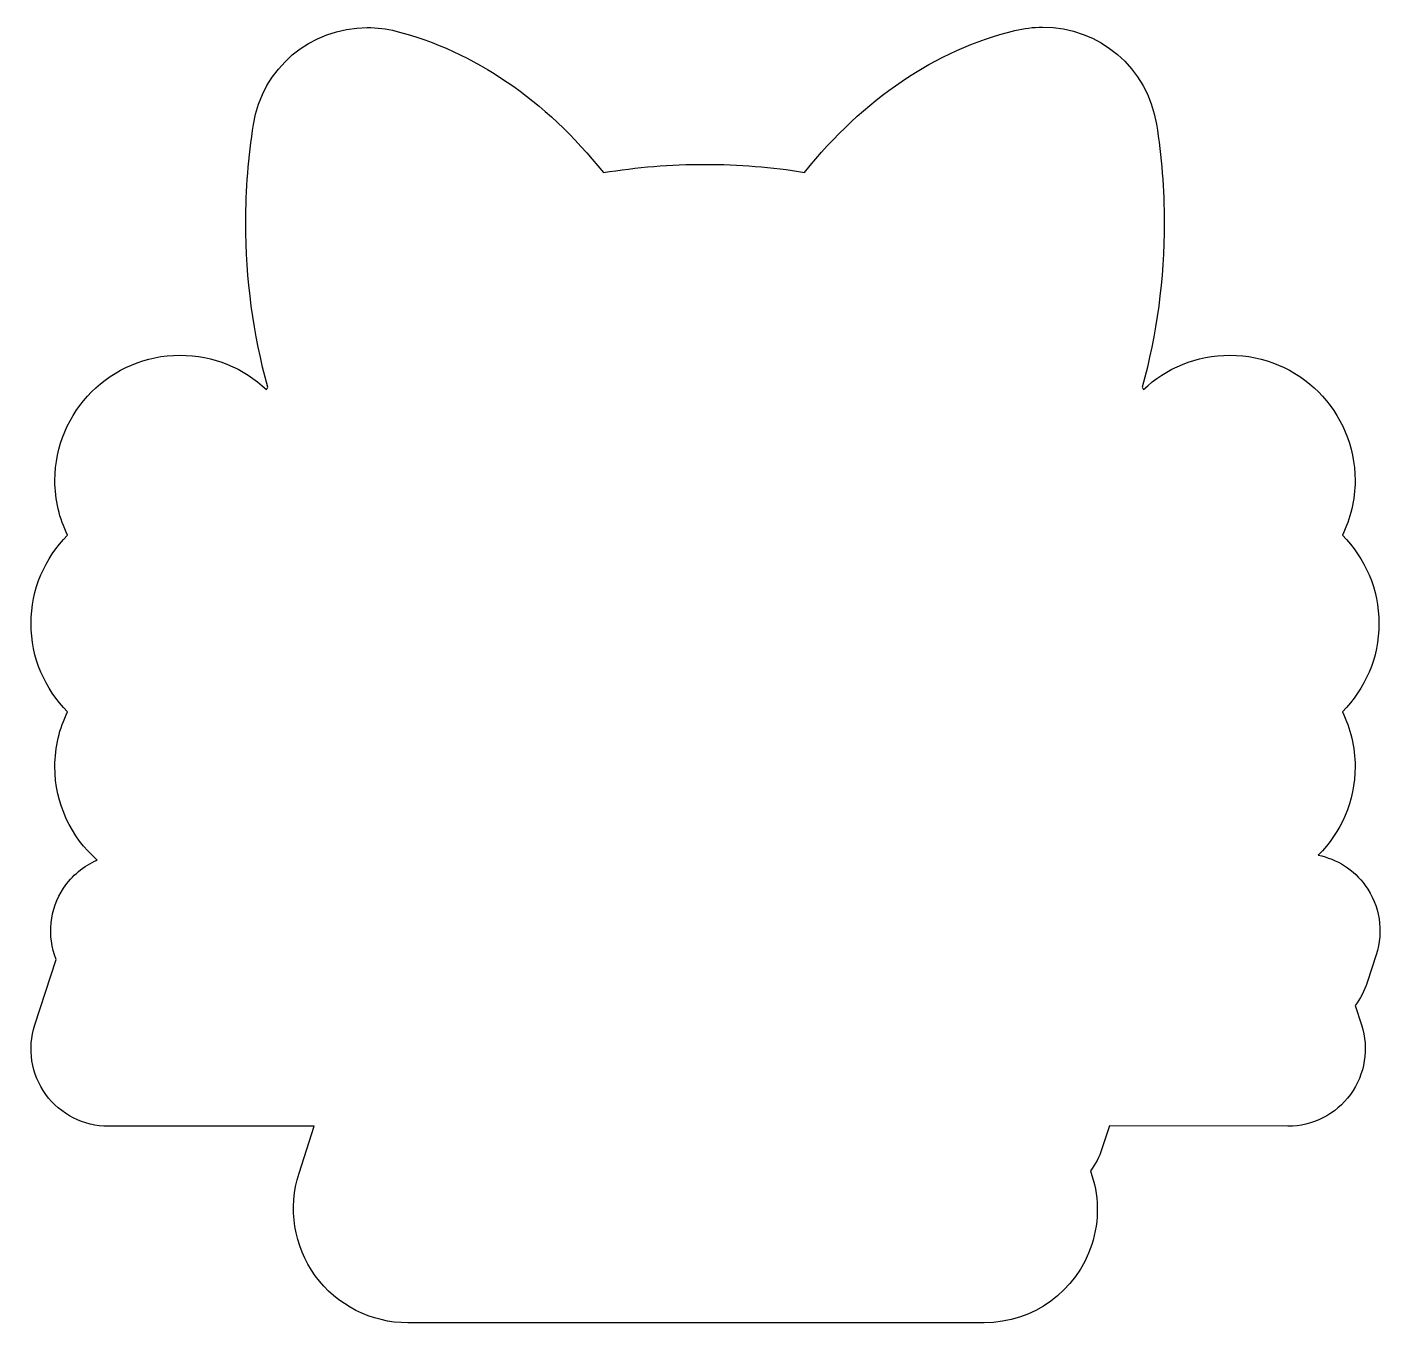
# Model space of a CAD drawing. Header units: millimetres. Extents: x -0.1 to 50, y 0 to 47.9.
import ezdxf

# ---------------------------------------------------------------- set-up
doc = ezdxf.new("R2010")
doc.units = ezdxf.units.MM
doc.layers.add('Dwgs.User', color=7, linetype='CONTINUOUS')

msp = doc.modelspace()

# ---------------------------------------------------------------- linework, layer by layer
at = {"layer": 'Dwgs.User', "color": 7}
for points in [[(49.734632, 13.644651), (49.405016, 12.628924)], [(0.189631, 11.054744), (0.976637, 13.476479)], [(48.954341, 11.774669), (49.189759, 11.054913)], [(9.949968, 5.579258), (10.511656, 7.311374), (2.910543, 7.311374)], [(46.468847, 7.311543), (39.880104, 7.331686), (39.604308, 6.480798)], [(35.258915, 0.053503), (13.969134, 0.049987)]]:
    msp.add_lwpolyline(points, dxfattribs=at)
msp.add_lwpolyline([(49.734632, 13.644651)], close=True, dxfattribs=at)
for points in [[(8.268305, 44.318107), (8.594557, 46.393267), (10.363665, 47.896658), (12.469104, 47.896658)], [(12.469104, 47.896658), (12.825612, 47.896658), (13.182125, 47.852955), (13.528534, 47.765503)], [(13.528534, 47.765503), (16.420999, 47.025568), (19.041012, 45.232918), (21.190178, 42.538896)], [(28.623098, 42.548995), (30.799153, 45.26656), (33.452815, 47.065925), (36.385637, 47.785681)], [(36.385637, 47.785681), (36.721967, 47.869766), (37.068376, 47.91349), (37.411442, 47.91349)], [(37.411442, 47.91349), (39.516881, 47.91349), (41.285968, 46.40671), (41.615587, 44.334917)], [(7.982431, 40.689074), (7.982431, 41.906595), (8.076615, 43.127479), (8.268305, 44.318107)], [(41.615587, 44.334917), (41.807299, 43.140943), (41.904826, 41.913327), (41.904826, 40.689074)], [(21.190178, 42.538896), (22.417777, 42.740707), (23.672307, 42.844969), (24.94363, 42.844969)], [(24.94363, 42.844969), (26.188061, 42.844969), (27.419024, 42.747421), (28.623098, 42.548995)], [(8.796347, 34.614927), (8.254859, 36.572378), (7.982431, 38.607178), (7.982431, 40.689074)], [(41.904826, 40.689074), (41.904826, 38.607182), (41.632398, 36.572382), (41.09091, 34.614927)], [(0.932913, 31.170895), (0.932913, 33.720294), (3.004727, 35.795454), (5.554126, 35.795454)], [(5.554126, 35.795454), (6.791825, 35.795454), (7.915161, 35.314501), (8.745908, 34.524131)], [(41.141345, 34.524131), (41.968728, 35.314501), (43.095432, 35.795454), (44.333148, 35.795454)], [(44.333148, 35.795454), (46.879162, 35.795454), (48.954341, 33.720294), (48.954341, 31.170895)], [(8.745908, 34.524131), (8.762719, 34.554388), (8.779533, 34.58467), (8.796347, 34.614927)], [(41.09091, 34.614927), (41.107713, 34.58467), (41.124552, 34.554388), (41.141345, 34.524131)], [(1.40042, 29.146173), (1.101078, 29.758299), (0.932913, 30.444427), (0.932913, 31.170895)], [(48.954341, 31.170895), (48.954341, 30.444427), (48.786179, 29.758299), (48.486837, 29.146173)], [(0.051727, 25.883795), (0.051727, 27.155097), (0.566326, 28.308711), (1.40042, 29.146173)], [(48.486837, 29.146173), (49.320931, 28.308711), (49.83553, 27.155097), (49.83553, 25.883795)], [(1.40042, 22.621353), (0.566326, 23.458819), (0.051727, 24.61245), (0.051727, 25.883795)], [(49.83553, 25.883795), (49.83553, 24.61245), (49.320931, 23.458819), (48.486837, 22.621353)], [(0.932913, 20.596631), (0.932913, 21.32312), (1.101078, 22.009248), (1.40042, 22.621353)], [(48.486837, 22.621353), (48.786179, 22.009248), (48.954341, 21.32312), (48.954341, 20.596631)], [(2.490131, 17.145864), (1.538328, 17.993429), (0.932913, 19.224413), (0.932913, 20.596631)], [(48.954341, 20.596631), (48.954341, 19.318594), (48.43301, 18.161594), (47.595548, 17.3275)], [(1.252433, 16.10998), (1.561853, 16.574119), (1.995732, 16.927242), (2.490131, 17.145864)], [(47.595548, 17.3275), (48.285047, 17.18286), (48.907249, 16.792744), (49.327667, 16.210896)], [(0.976637, 13.476479), (0.633592, 14.34424), (0.734487, 15.329667), (1.252433, 16.10998)], [(49.327667, 16.210896), (49.865787, 15.470947), (50.017138, 14.51578), (49.734632, 13.644651)], [(49.405016, 12.628924), (49.30075, 12.312793), (49.149398, 12.026919), (48.954341, 11.774669)], [(0.596579, 8.491902), (0.058455, 9.231854), (-0.092896, 10.183657), (0.189631, 11.054744)], [(49.189759, 11.054913), (49.47229, 10.183822), (49.320931, 9.232023), (48.782811, 8.488699)], [(2.910543, 7.311374), (1.995732, 7.311374), (1.134724, 7.748578), (0.596579, 8.491902)], [(48.782811, 8.488699), (48.24467, 7.748747), (47.383658, 7.311543), (46.468847, 7.311543)], [(39.604308, 6.480798), (39.506778, 6.181457), (39.362158, 5.905644), (39.18055, 5.660126)], [(10.548648, 1.788796), (9.758278, 2.881872), (9.532921, 4.297853), (9.949968, 5.579258)], [(39.18055, 5.660126), (39.496703, 4.799139), (39.520228, 3.843968), (39.227621, 2.939215)], [(39.227621, 2.939215), (38.665955, 1.213831), (37.071748, 0.053503), (35.258915, 0.053503)], [(13.969134, 0.049987), (12.620441, 0.049987), (11.342386, 0.699084), (10.548648, 1.788796)]]:
    msp.add_open_spline(points, degree=3, dxfattribs=at)

doc.saveas('drawing.dxf')
